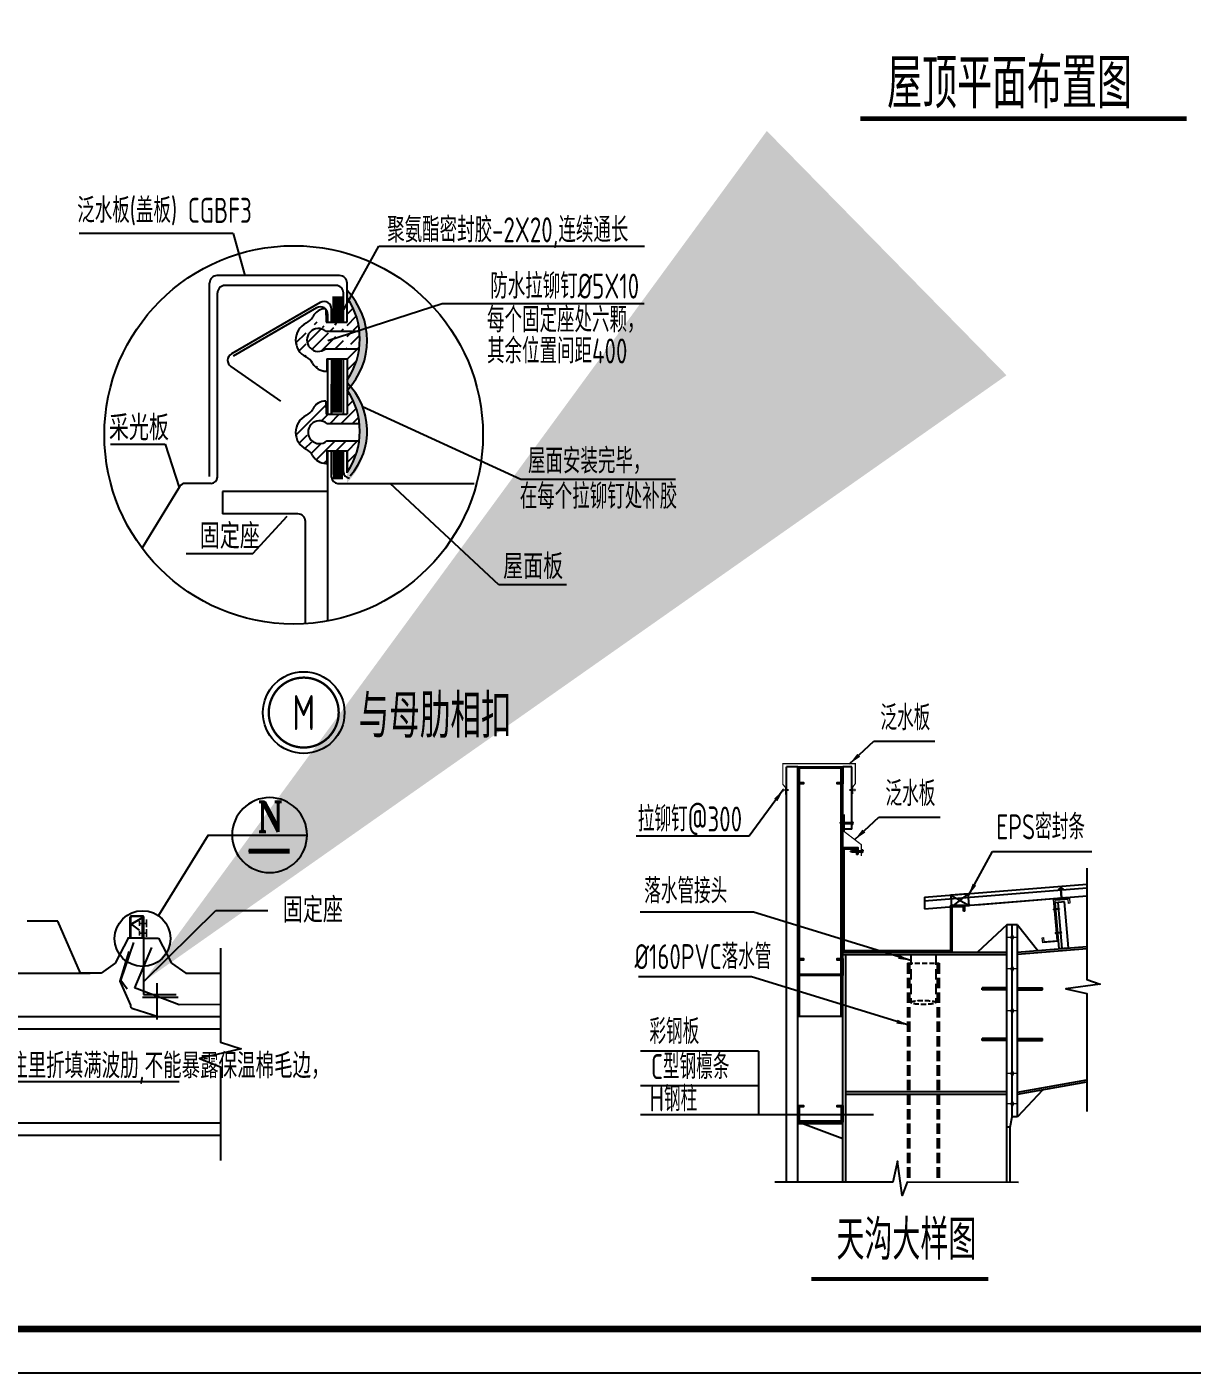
# Model space of a CAD drawing. Extents: x 177291 to 1288761, y 177638 to 322898.
# Drawn here: x 522605 to 550582, y 251928 to 284268 of the extents above; entities that cross this region are included whole.
import ezdxf
from ezdxf.enums import TextEntityAlignment as Align

# ---------------------------------------------------------------- set-up
doc = ezdxf.new("R2010")
doc.units = 0
doc.header["$LTSCALE"] = 1000
doc.linetypes.add('DASH', pattern=[0.35, 0.25, -0.1])
doc.linetypes.add('PHANTOM', pattern=[2.5, 1.25, -0.25, 0.25, -0.25, 0.25, -0.25])
for name, color, linetype in [('3', 3, 'PHANTOM'), ('7', 3, 'Continuous'), ('8', 3, 'Continuous'), ('AXIS', 3, 'Continuous'), ('B 板', 11, 'Continuous'), ('BOLT', 251, 'Continuous'), ('E_LINE', 7, 'Continuous'), ('GL', 150, 'Continuous'), ('GZ', 50, 'Continuous'), ('LT', 27, 'Continuous'), ('PUB_DIM', 3, 'Continuous'), ('PUB_TEXT', 7, 'Continuous'), ('PUB_TITLE', 4, 'Continuous'), ('TEXT', 7, 'Continuous'), ('THIN', 7, 'Continuous'), ('WINDOW_TEXT', 7, 'Continuous'), ('YCX', 90, 'Continuous'), ('保温棉', 6, 'BATTING'), ('文字', 7, 'Continuous'), ('黄色', 2, 'Continuous')]:
    doc.layers.add(name, color=color, linetype=linetype)
doc.layers.add('檩条', color=30, linetype='Continuous', lineweight=5)
doc.layers.add('螺栓', color=15, linetype='Continuous', lineweight=18)
doc.styles.add('_TCH_DIM_T3', font='SIMPLEX', dxfattribs={"width": 0.7058823529411765, "bigfont": 'GBCBIG'})
doc.styles.add('C', font='tssdeng.shx', dxfattribs={"height": 3, "bigfont": 'tssdchn.shx'})
doc.styles.add('ROMANC', font='romant.shx', dxfattribs={"width": 0.8, "bigfont": '@1hztxt.shx'})
doc.styles.get("Standard").update_dxf_attribs({"font": 'gbenor.shx', "bigfont": 'gbcbig.shx'})
doc.styles.add('TSSD_Norm', font='tssdeng.shx', dxfattribs={"bigfont": 'hztxt.shx'})
doc.styles.add('TSSD_Num', font='Tssdeng.shx', dxfattribs={"width": 0.7, "bigfont": 'hztxt.shx'})
doc.linetypes.add('BATTING', pattern='A,0.0001,-0.1,[134,ltypeshp.shx,S=0.1,R=0,X=-0.1,Y=0],-0.2,[134,ltypeshp.shx,S=0.1,R=180,X=0.1,Y=0],-0.1', length=0.4001)
doc.dimstyles.get("Standard").update_dxf_attribs({"dimscale": 100, "dimtxt": 3.5, "dimasz": 1, "dimexe": 2.5, "dimexo": 3, "dimgap": 1.5, "dimtad": 1, "dimdec": 0, "dimzin": 0, "dimdsep": 46, "dimtxsty": 'Standard', "dimblk": 'ARCHTICK', "dimcen": 0.09, "dimadec": 0, "dimazin": 0, "dimtfac": 1, "dimtdec": 0, "dimtix": 1, "dimtmove": 2, "dimatfit": 3, "dimfxl": 1, "dimtolj": 1, "dimtzin": 0, "dimarcsym": 0})
doc.dimstyles.new('TCH-200-1', dxfattribs={"dimtxt": 595, "dimasz": 200, "dimexe": 500, "dimexo": 600, "dimgap": 252.5, "dimtad": 1, "dimdec": 0, "dimzin": 0, "dimdsep": 46, "dimtxsty": '_TCH_DIM_T3', "dimblk": 'ARCHTICK', "dimcen": 0.09, "dimclrd": 3, "dimclre": 3, "dimclrt": 7, "dimazin": 2, "dimtfac": 1, "dimtdec": 0, "dimtix": 1, "dimtmove": 2, "dimatfit": 3, "dimfxl": 1, "dimtolj": 1, "dimtzin": 0, "dimarcsym": 0})

# ---------------------------------------------------------------- blocks, each defined once
blk = doc.blocks.new('高强螺栓')
at = {"layer": '螺栓'}
for p, q in [((16, 0), (-16, 0)), ((0, 24), (0, -24))]:
    blk.add_line(p, q, dxfattribs=at)
blk.add_solid([(-8, 0), (0, 16), (0, -16), (8, 0)], dxfattribs=at)
blk = doc.blocks.new('_ArchTick')
at = {"color": 0, "linetype": 'ByBlock', "const_width": 0.4}
blk.add_lwpolyline([(-0.5, -0.5), (0.5, 0.5)], dxfattribs=at)
blk = doc.blocks.new('*X333')
at = {"color": 0}
for p, q in [((903710.7277338257, -307545.5107692006), (903713.6566963881, -307542.5818066381)), ((903710.7277338257, -307554.3496039655), (903716.7277338251, -307548.3496039656)), ((903710.7277338257, -307563.1884387302), (903716.7277338251, -307557.1884387303)), ((903710.7277338257, -307572.027273495), (903716.7277338251, -307566.0272734951)), ((903710.7277338257, -307580.86610826), (903716.7277338251, -307574.8661082601)), ((903710.7277338257, -307589.7049430246), (903716.7277338251, -307583.7049430248)), ((903710.7277338257, -307598.5437777894), (903716.7277338251, -307592.5437777897)), ((903712.1576760613, -307605.9526703186), (903716.1480958904, -307601.9622504896))]:
    blk.add_line(p, q, dxfattribs=at)
blk = doc.blocks.new('AUDIT_I_040821143925-1')
at = {"linetype": 'Continuous', "ltscale": 20, "xscale": -0.899999999919668, "yscale": 0.8999999999068677, "zscale": 0.9, "rotation": 269.9996944201824}
blk.add_blockref('*X333', (276843.1891526007, -813343.8314879496), dxfattribs=at)
blk = doc.blocks.new('GD')
at = {"linetype": 'Continuous', "ltscale": 20}
for p, q in [((-9.2568807304e-06, -1.275844677351415), (9.2568807304e-06, 1.275844677351415)), ((9.2568807304e-06, 1.275844677351415), (14.98674970702268, 3.623233244754374)), ((14.98674970865249, 3.623233245452866), (137.5182145757135, 3.622752863680943)), ((108.0818638987839, -3.623715730383992), (108.0819164765999, 3.622868268750607)), ((137.5181181821972, -9.662651134189217), (137.5182583904825, 9.661572864977643)), ((137.5182583909482, 9.661572864511982), (140.8043426803779, 9.661559982690962)), ((140.8042024730239, -9.662664017640054), (140.8043426803779, 9.661559982690962)), ((148.5488689318299, 3.372543996432796), (140.8042970513925, 3.372574358945712)), ((148.5488990612793, 7.525293340208008), (140.8043271810747, 7.525323702255262)), ((149.9991382099688, -5.450089114718139), (149.9992172881029, 5.448912982130422)), ((-9.2568807304e-06, -1.275844677351415), (14.98669712943956, -3.623350754380226)), ((14.98669712943956, -3.623350754380226), (137.5181619976647, -3.623831135453656)), ((137.5181181821972, -9.662651134189217), (140.8042024730239, -9.662664017640054)), ((148.5487898527644, -7.526458099717273), (140.8042179720942, -7.526427737204357)), ((148.5488199840765, -3.373708755942061), (140.8042481029406, -3.373678393894806))]:
    blk.add_line(p, q, dxfattribs=at)
at = {"linetype": 'Continuous', "ltscale": 20, "extrusion": (0, 0, -1)}
blk.add_ellipse((148.5488444573711, -0.0005823806859553), major_axis=(3.00251122724e-05, 3.373126376679664), ratio=0.4299670776630283, start_param=-1.6739759348e-05, end_param=3.141601738841377, dxfattribs=at)
at = {"linetype": 'Continuous', "ltscale": 20}
blk.add_ellipse((148.548883996671, 5.44891866785474), major_axis=(2.16617863557e-05, 2.076374671591043), ratio=0.6984930564747971, start_param=3.141597201794795, end_param=6.283189855384588, dxfattribs=at)
at = {"linetype": 'Continuous', "ltscale": 20, "extrusion": (0, 0, -0.9999999999999998)}
blk.add_ellipse((148.5488049185369, -5.45008342876099), major_axis=(2.166293974520001e-05, 2.076374671591038), ratio=0.6984930564747931, start_param=-4.5487848268e-06, end_param=3.141588104804967, dxfattribs=at)
at = {"layer": 'PUB_TEXT', "xscale": 1.825602383585646, "yscale": 1.341960000107064, "zscale": 1.34196}
blk.add_blockref('AUDIT_I_040821143925-1', (0, 0), dxfattribs=at)
blk = doc.blocks.new('MD')
at = {"linetype": 'Continuous', "ltscale": 20}
blk.add_hatch(color=256, dxfattribs=at).paths.add_polyline_path([(8.57711518672295, -7.824568112147971), (8.596892024856059, -2.625056453980505), (-13.2641857098788, -4.170962693169713), (-13.23268804233521, 4.110062460880726), (8.615997325396165, 2.397901975316926), (8.635774163063616, 7.597413634182884, -0.6963050799404604)])
blk = doc.blocks.new('A$C19992F44')
at = {"linetype": 'ByBlock'}
for p, q in [((182.5759826431749, 548.3291222688276), (106.0494840942556, 488.2844177711522)), ((128.8734663348878, 455.4029257515213), (180.7261998867616, 478.1807172880508)), ((213.3280092676869, 548.3291222688276), (289.8545078166062, 488.2844177711522)), ((267.030525575974, 455.4029257515213), (215.1777920241002, 478.1807172880508))]:
    blk.add_line(p, q, dxfattribs=at)
for points in [[(-0.0003494091797620058, 40.36282500391826), (395.9043413200416, 40.36282500391826), (395.9043413200416, 0), (-0.0003494091797620058, 0)], [(180.7261998867616, 40.36282500391826), (215.1777920241002, 40.36282500391826), (215.1777920241002, 478.1807172880508), (180.7261998867616, 478.1807172880508)]]:
    blk.add_lwpolyline(points, close=True, dxfattribs=at)
for centre in [(118.4247151865857, 472.5122841224074), (197.9519959554309, 535.4650343088433), (277.4792767242761, 472.5122841224074)]:
    blk.add_circle(centre, 20.04760695000822, dxfattribs=at)
blk = doc.blocks.new('A$C3F5C0C89')
at = {"color": 3, "linetype": 'Continuous'}
blk.add_line((602.7813758149277, 2096.378641890013), (1036.78533320711, 2134.349068087409), dxfattribs=at)
at = {"layer": 'B 板'}
for p, q in [((713.4062493285164, -0.000552442274056375), (543.2479722527787, 1944.917454280192)), ((934.7861043649027, 1978.757411025348), (543.2840208463604, 1944.505416970467)), ((837.8598244851455, 10.8877245192416), (667.7015474089421, 1955.805731241591)), ((1104.908332847408, 34.25144161249045), (934.7861043660669, 1978.757411012542)), ((713.4062493285164, -0.000552442274056375), (1104.908332847641, 34.25144161249045))]:
    blk.add_line(p, q, dxfattribs=at)
at = {"layer": '檩条'}
blk.add_lwpolyline([(535.229231344536, 2034.16424879164), (691.2430432195542, 297.7653841028223), (19.51453688624315, 240.5433676292887), (-0.001089833094738424, 464.4910725326044), (55.58110471011605, 469.2000728291459), (71.02646034548525, 301.5082371697063), (631.1560625137063, 348.9657650131267), (474.1570333840791, 2085.12547007401), (1146.357548839296, 2145.791330142762), (1166.579502195586, 1921.724491657689), (1110.562792574288, 1916.669003318646), (1095.396327557159, 2084.719132182305)], close=True, dxfattribs=at)
at = {"linetype": 'ByBlock', "xscale": 0.855, "yscale": 0.855, "zscale": 0.855, "rotation": 4.571898548083435}
blk.add_blockref('A$C19992F44', (650.5114127522102, 2101.916685466073), dxfattribs=at)
at = {"xscale": -1.653584623954667, "yscale": 2.755974374997604, "zscale": 2.755974374999999, "rotation": 5.156578724890455}
for p in [(731.1236964423442, 1680.025318011176), (821.4232528817374, 681.4557590526529)]:
    blk.add_blockref('GD', p, dxfattribs=at)
at = {"layer": 'E_LINE', "xscale": 5.62443749999511, "yscale": 5.62443749999511, "zscale": 5.624437499999999, "rotation": 98.0183626343514}
for p in [(725.7872214633971, 2105.796408057329, 5.624437499999999e-08), (920.3776391257998, 2121.454162282869, 5.624437499999999e-08)]:
    blk.add_blockref('MD', p, dxfattribs=at)
blk = doc.blocks.new('ts_idx2')
at = {"color": 0, "linetype": 'ByBlock', "lineweight": -2, "const_width": 0.03333333333333333}
blk.add_lwpolyline([(-0.5, 0, 1), (0.5, 0, 1)], format="xyb", close=True, dxfattribs=at)
at = {"color": 0, "linetype": 'ByBlock', "lineweight": -2}
blk.add_circle((0, 0), 0.5833333333333334, dxfattribs=at)
at = {"color": 0, "linetype": 'ByBlock', "lineweight": -2, "style": 'TSSD_Num', "width": 0.7}
blk.add_attdef('A', text='', height=0.5, dxfattribs=at).set_placement((0, 0), align=Align.MIDDLE_CENTER)
blk = doc.blocks.new('索引号')
at = {"layer": 'PUB_DIM', "lineweight": -3, "ltscale": 10}
blk.add_line((1000, 0), (0, 0), dxfattribs=at)
at = {"layer": 'PUB_DIM', "lineweight": -3}
blk.add_circle((500, 0), 500, dxfattribs=at)
at = {"layer": 'PUB_TEXT', "lineweight": -3, "style": 'ROMANC'}
for tag, width, p, p2 in [('1', 1.266666666666671, (309.768531473208, 45.84488161455374), (671.6732933779713, 45.84488161455374)), ('-', 0.5135135135135155, (309.8169223703153, -425.6182460854761), (671.7216842750786, -425.6182460854761))]:
    blk.add_attdef(tag, text='', height=400, dxfattribs=dict(at, width=width)).set_placement(p, p2, align=Align.FIT)

msp = doc.modelspace()

# ---------------------------------------------------------------- hatches: boundary and pattern name
at = {"linetype": 'Continuous'}
h = msp.add_hatch(color=7, dxfattribs=at)
h.paths.add_polyline_path([(530293.430887283, 277934.5498307186), (530293.430887283, 277719.4182535639, -0.09279267283426133), (530552.7300670649, 277135.891631636), (530698.3596061106, 277244.3531742194, 0.1168679019235286)])
h.paths.add_polyline_path([(530293.430887283, 275750.725747904), (530293.430887283, 275535.5941707501, 0.2716897885228741), (530698.3596061106, 277244.3531742194), (530552.7300670649, 277135.891631636, -0.2121800642430732)])
h = msp.add_hatch(dxfattribs=at)
h.set_pattern_fill('ANSI31', color=1, scale=60.00000000000003, style=0)
h.set_pattern_definition([(45, (497406.5048056166, 315334.2859301324), (-134.7038418160373, 134.7038418160373), [])])
edge = h.paths.add_edge_path(flags=17)
edge.add_arc((529510.4423291933, 276744.5885471661), 453.4865157883771, 116.4288047147474, 243.5711952852527)
edge.add_arc((529148.3713324066, 276016.1210429808), 360.0000000000002, 28.355192150389087, 63.57119528525271, ccw=False)
edge.add_arc((529781.985922062, 276358.0750629545), 360.0000000000002, 208.3551921503891, 270)
edge.add_line((529781.985922062, 275998.0750629545), (529804.6573275264, 275998.0750629545))
edge.add_line((529804.6573275264, 275998.0750629545), (529804.6573275264, 276298.0750629545))
edge.add_line((529804.6573275264, 276298.0750629545), (530293.0558188673, 276298.0750629545))
edge.add_line((530293.0558188673, 276298.0750629545), (530293.4308872846, 275790.6816835116))
edge.add_arc((528864.4924985272, 276775.0279363416), 1735.166408252474, 325.4383870210355, 394.5616129789645)
edge.add_line((530293.4308872846, 277759.3741891714), (530293.0558188673, 277178.9528056653))
edge.add_line((530293.0558188673, 277178.9528056653), (529787.886450803, 277178.9528056653))
edge.add_line((529787.886450803, 277178.9528056653), (529785.6999269436, 277498.0750629545))
edge.add_arc((529785.6999269436, 277138.0750629545), 360.0000000000002, 90, 152.2735083116957)
edge.add_arc((529148.3713324066, 277473.0560513515), 360.0000000000002, 296.42880471474734, 332.27350831169565, ccw=False)
edge = h.paths.add_edge_path(flags=0)
edge.add_arc((529781.985922062, 276358.0750629545), 360.0000000000002, 208.3551921503891, 270)
edge = h.paths.add_edge_path(flags=0)
edge.add_arc((529148.3713324066, 276016.1210429808), 360.0000000000002, 28.35519215038914, 63.57119528525264)
edge = h.paths.add_edge_path(flags=0)
edge.add_arc((529510.4423291933, 276744.5885471661), 453.4865157883771, 116.4288047147474, 243.5711952852527)
edge = h.paths.add_edge_path(flags=0)
edge.add_line((529781.985922062, 275998.0750629545), (529804.6573275264, 275998.0750629545))
edge = h.paths.add_edge_path(flags=0)
edge.add_line((529804.6573275264, 276298.0750629545), (529804.6573275264, 275998.0750629545))
edge = h.paths.add_edge_path(flags=0)
edge.add_line((529804.6573275264, 276298.0750629545), (530293.0558188673, 276298.0750629545))
edge = h.paths.add_edge_path(flags=0)
edge.add_line((530293.0558188673, 276298.0750629545), (530293.4308872846, 275790.6816835116))
edge = h.paths.add_edge_path(flags=0)
edge.add_arc((528864.4924985272, 276775.0279363416), 1735.166408252474, 325.4383870210355, 394.5616129789645)
edge = h.paths.add_edge_path(flags=0)
edge.add_line((530293.0558188673, 277178.9528056653), (530293.4308872846, 277759.3741891714))
edge = h.paths.add_edge_path(flags=0)
edge.add_line((529787.886450803, 277178.9528056653), (530293.0558188673, 277178.9528056653))
edge = h.paths.add_edge_path(flags=0)
edge.add_line((529785.6999269436, 277498.0750629545), (529787.886450803, 277178.9528056653))
edge = h.paths.add_edge_path(flags=0)
edge.add_arc((529785.6999269436, 277138.0750629545), 360.0000000000002, 90, 152.2735083116957)
edge = h.paths.add_edge_path(flags=0)
edge.add_arc((529148.3713324066, 277473.0560513515), 360.0000000000002, 296.4288047147473, 332.2735083116957)
edge = h.paths.add_edge_path(flags=17)
edge.add_arc((529148.3713324066, 277473.0560513515), 360.0000000000002, 296.4288047147473, 332.2735083116957)
edge.add_arc((529785.6999269436, 277138.0750629545), 360.0000000000002, 90, 152.2735083116957, ccw=False)
edge.add_line((529785.6999269436, 277498.0750629545), (529787.886450803, 277178.9528056653))
edge.add_line((529787.886450803, 277178.9528056653), (530293.0558188673, 277178.9528056653))
edge.add_line((530293.0558188673, 277178.9528056653), (530293.4308872846, 277759.3741891714))
edge.add_arc((528864.4924985272, 276775.0279363416), 1735.166408252474, -34.56161297896449, 34.56161297896449, ccw=False)
edge.add_line((530293.4308872846, 275790.6816835116), (530293.0558188673, 276298.0750629545))
edge.add_line((530293.0558188673, 276298.0750629545), (529804.6573275264, 276298.0750629545))
edge.add_line((529804.6573275264, 276298.0750629545), (529804.6573275264, 275998.0750629545))
edge.add_line((529804.6573275264, 275998.0750629545), (529781.985922062, 275998.0750629545))
edge.add_arc((529781.985922062, 276358.0750629545), 360.0000000000002, 208.3551921503891, 270, ccw=False)
edge.add_arc((529148.3713324066, 276016.1210429808), 360.0000000000002, 28.35519215038914, 63.57119528525264)
edge.add_arc((529510.4423291933, 276744.5885471661), 453.4865157883771, 116.42880471474729, 243.5711952852526, ccw=False)
edge = h.paths.add_edge_path(flags=0)
edge.add_arc((529148.3713324066, 277473.0560513515), 360.0000000000002, 296.4288047147473, 332.2735083116957)
edge.add_arc((529148.3713324066, 277473.0560513515), 360.0000000000002, 296.42880471474734, 332.27350831169565, ccw=False)
edge = h.paths.add_edge_path(flags=0)
edge.add_arc((529148.3713324066, 277473.0560513515), 360.0000000000002, 296.4288047147473, 332.2735083116957)
edge.add_arc((529148.3713324066, 277473.0560513515), 360.0000000000002, 296.4288047147473, 332.2735083116957)
edge = h.paths.add_edge_path(flags=0)
edge.add_arc((529148.3713324066, 277473.0560513515), 360.0000000000002, 296.4288047147473, 332.2735083116957)
edge.add_arc((529148.3713324066, 277473.0560513515), 360.0000000000002, 296.4288047147473, 332.2735083116957)
edge.add_arc((529148.3713324066, 277473.0560513515), 360.0000000000002, 296.4288047147473, 332.2735083116957)
edge.add_arc((529603.0634226511, 276748.0750629545), 275.2930222868749, 49.71375192912875, 310.2862480708713)
edge.add_line((529781.0697374801, 276538.0750629545), (530588.4399080601, 276538.0750629545))
edge.add_line((529781.0697374801, 276958.0750629545), (530585.2690960463, 276958.0750629545))
h = msp.add_hatch(dxfattribs=at)
h.set_pattern_fill('ANSI31', color=1, scale=60.00000000000003, style=0)
h.set_pattern_definition([(45, (497406.4934473809, 313117.2958877272), (-134.7038418160373, 134.7038418160373), [])])
edge = h.paths.add_edge_path()
edge.add_arc((529510.430970962, 274527.5985047607), 453.4865157883771, 116.4288047686893, 243.5711952313106)
edge.add_arc((529148.3599741753, 273799.1310005756), 360.0000000000002, 28.355192117201625, 63.571195231309105, ccw=False)
edge.add_arc((529781.9745638293, 274141.085020549), 360.0000000000002, 208.355192117201, 269.9999999999968)
edge.add_line((529781.9745638293, 273781.085020549), (529804.6459692937, 273781.085020549))
edge.add_line((529804.6459692906, 273781.085020549), (529804.6459692906, 274081.085020549))
edge.add_line((529804.6459692906, 274081.0850205492), (530293.04446063, 274081.0850205492))
edge.add_line((530293.044460633, 274081.0850205492), (530293.4195290547, 273573.6916411063))
edge.add_arc((528864.4811402942, 274558.037893936), 1735.166408252474, 325.4383870093404, 394.5616129906601)
edge.add_line((530293.4195290533, 275542.3841467661), (530293.0444606317, 274961.9627632599))
edge.add_line((530293.044460633, 274961.96276326), (529787.8750925715, 274961.96276326))
edge.add_line((529787.8750925701, 274961.96276326), (529785.6885687079, 275281.0850205495))
edge.add_arc((529785.6885687093, 274921.0850205494), 360.0000000000002, 90, 152.2735083251234)
edge.add_arc((529148.3599741753, 275256.066008946), 360.0000000000002, 296.4288047686909, 332.27350832512155, ccw=False)
edge = h.paths.add_edge_path(flags=16)
edge.add_arc((529603.0520644154, 274531.0850205492), 275.2930222868749, 49.71375193712696, 310.2862480628657)
edge.add_line((529781.0583792458, 274321.085020549), (530588.4285498257, 274321.085020549))
edge.add_line((529781.0583792458, 274741.0850205494), (530585.2577378119, 274741.0850205494))
h = msp.add_hatch(color=7, dxfattribs=at)
h.paths.add_polyline_path([(530293.430887283, 275717.5501410978), (530293.430887283, 275502.4185639432, -0.09279267283426133), (530552.7300670649, 274918.8919420153), (530698.3596061106, 275027.3534845992, 0.1168679019235286)])
h.paths.add_polyline_path([(530293.430887283, 273533.7260582837), (530293.430887283, 273318.5944811289, 0.2716897885228741), (530698.3596061106, 275027.3534845992), (530552.7300670649, 274918.8919420153, -0.2121800642430732)])
h = msp.add_hatch(color=4, dxfattribs=at)
h.paths.add_polyline_path([(525391.2358241501, 262769.8797621704), (525381.2358241474, 262769.8797621704), (525381.2358241474, 262504.4345206264), (525391.2358241501, 262504.4345206264)])
h.paths.add_polyline_path([(525391.2358241501, 262504.4345206264), (525401.2358241488, 262504.4345206264), (525401.2358241488, 262769.8797621704), (525391.2358241501, 262769.8797621704)])
h.paths.add_polyline_path([(525391.2358241501, 262504.4345206264), (525381.2358241474, 262504.4345206264), (525381.2358241474, 262437.8369660715), (525391.2358241501, 262437.8369660715)])
h.paths.add_polyline_path([(525391.2358241501, 262437.8369660715), (525401.2358241488, 262437.8369660715), (525401.2358241488, 262504.4345206264), (525391.2358241501, 262504.4345206264)])

# ---------------------------------------------------------------- linework, layer by layer
at = {"color": 7, "linetype": 'Continuous'}
for p, q in [((530113.0558188673, 278293.0473058723), (527161.718934497, 278293.0473058723)), ((526989.4607984837, 273464.2994610663), (526989.4607984837, 278113.2138731022)), ((527180.3412999463, 273464.2994610663), (527180.3412999463, 277876.908513761)), ((530023.0558188673, 278056.908513761), (527360.3412999463, 278056.908513761)), ((530203.0558188673, 277178.9528056653), (530203.0558188673, 277876.908513761)), ((530293.0558188673, 277178.9528056653), (530293.0558188673, 278113.0473058723)), ((530203.0558188673, 274970.9254327456), (530203.0558188673, 276298.0750629545)), ((530293.0558188673, 276298.0750629545), (530293.4308872846, 275790.6816835116)), ((530293.4308872846, 275790.6816835116), (530293.0558188673, 274961.9531160443)), ((527180.3412999463, 273452.2287776063), (527180.3412999463, 274253.2777509129)), ((529920.3790355247, 273452.2287776063), (529920.3790355247, 274081.0753733341)), ((530203.0558188673, 274073.6782530777), (530203.0558188673, 274081.0753733341)), ((530203.0558188673, 273578.8700379879), (530203.0558188673, 274081.0753733341)), ((530293.0558188673, 274081.0753733341), (530293.4308872846, 273573.6819938913)), ((527030.3412999463, 273302.2287776063), (526404.7898143198, 273302.2287776063)), ((530070.3790355247, 273302.2287776063), (533340.3790355247, 273302.2287776063)), ((525373.1886077713, 271742.150426009), (526276.571687041, 273230.0754977424)), ((528912.3225463975, 264462.5704986478), (527927.2813686478, 264462.5704986478))]:
    msp.add_line(p, q, dxfattribs=at)
at = {"color": 1, "linetype": 'Continuous'}
for p, q in [((529650.3790355247, 277646.3442049251), (527515.0310653803, 276413.5004795466)), ((529920.3790355247, 277178.9528056653), (529920.3790355247, 277490.4596322438)), ((529920.8652095165, 277178.9528056653), (529920.8652095165, 277489.0624168527)), ((529920.8652095165, 276298.0750629545), (529920.8652095165, 274961.9531160443)), ((527501.7873068388, 276110.1685388936), (528695.8494804454, 275274.0772038425)), ((529920.3790355247, 274961.9531160443), (529920.3790355247, 275682.873083177)), ((529920.3790355247, 273518.8700380019), (529920.3790355247, 274081.0753733341)), ((530023.0558188673, 274073.6782530777), (530023.0558188673, 274081.0753733341)), ((525351.2358241488, 262842.1316732066), (525138.7487110874, 262719.452181282)), ((525381.2358241488, 262379.4521812821), (525381.2358241488, 262824.8111651306))]:
    msp.add_line(p, q, dxfattribs=at)
at = {"color": 3, "linetype": 'Continuous'}
for p, q in [((529560.3790355247, 277518.305729152), (527557.9950179931, 276362.2287776062)), ((529830.3790355247, 277178.9528056653), (529830.3790355247, 277362.4211564708)), ((529830.3790355247, 274961.9531160443), (529830.3790355247, 276298.0750629545)), ((529830.3790355247, 269997.1515312151), (529830.3790355247, 274081.0753733341)), ((529830.3790355247, 273513.5485883751), (529830.3790355247, 274081.0753733341)), ((530113.0558188673, 274073.6782530777), (530113.0558188673, 274081.0753733341)), ((530113.0558188673, 274073.6782530777), (530113.0558188673, 274081.0753733341)), ((529830.3790355247, 273108.6123580692), (527298.9055910568, 273108.6123580692)), ((527298.9055910568, 273108.6123580692), (527298.9055910568, 272568.6123580692)), ((529110.3790355247, 272568.6123580692), (527298.9055910568, 272568.6123580692)), ((529290.3790355247, 269931.1945435664), (529290.3790355247, 272388.6123580692)), ((525391.2358241488, 262873.6786785902), (525106.7871868616, 262709.4521812821)), ((525106.7871868616, 262709.4521812821), (525303.3836774906, 262571.7938365578))]:
    msp.add_line(p, q, dxfattribs=at)
at = {"color": 2, "linetype": 'Continuous'}
for p, q in [((529785.6999269436, 277498.0750629545), (529787.886450803, 277178.9528056653)), ((530293.0558188673, 277178.9528056653), (530293.4308872846, 277759.3741891714)), ((529787.886450803, 277178.9528056653), (530293.0558188673, 277178.9528056653)), ((529781.0697374801, 276958.0750629545), (530585.2690960463, 276958.0750629545)), ((529781.0697374801, 276538.0750629545), (530588.4399080601, 276538.0750629545)), ((529804.6573275264, 276298.0750629545), (530293.0558188673, 276298.0750629545)), ((529804.6573275264, 276298.0750629545), (529804.6573275264, 275998.0750629545)), ((530293.0558188673, 276298.0750629545), (530293.4308872846, 275790.6816835116)), ((529781.985922062, 275998.0750629545), (529804.6573275264, 275998.0750629545)), ((529785.6999269436, 275281.0753733339), (529789.3998346088, 274961.9531160443)), ((529789.3998346088, 274961.9531160443), (530293.0558188673, 274961.9531160443)), ((529808.3713324066, 274741.075373334), (530585.2690960463, 274741.075373334)), ((529808.3713324066, 274321.0753733341), (530588.4399080601, 274321.0753733341)), ((529804.6573275264, 274081.0753733341), (529804.6573275264, 273781.0753733341)), ((529804.6573275264, 274081.0753733341), (530293.0558188673, 274081.0753733341)), ((529781.985922062, 273781.0753733341), (529804.6573275264, 273781.0753733341))]:
    msp.add_line(p, q, dxfattribs=at)
at = {"color": 6, "linetype": 'Continuous'}
for p, q in [((530293.0558188673, 274073.6782530777), (530293.0558188673, 274081.0753733563)), ((530293.0558188673, 273556.6730917648), (530293.0558188673, 274081.0753733419)), ((525086.7871868616, 262379.4521812821), (525086.7871868616, 262883.6786785902)), ((525391.2358241488, 262903.6786785902), (525106.7871868616, 262903.6786785902)), ((525411.2358241488, 262379.4521812821), (525411.2358241488, 262883.6786785902))]:
    msp.add_line(p, q, dxfattribs=at)
at = {"color": 0, "ltscale": 30}
for p, q in [((541113.1938730758, 266490.5346587062), (540847.7087309564, 266490.5346587063)), ((540847.7087309564, 256510.9323900559), (540847.7087309564, 266490.5346587063)), ((541113.1938730812, 256510.9323900559), (541113.1938730812, 266490.5346587063)), ((542409.1862978301, 266490.5346587063), (542199.1580380759, 266490.5346587063)), ((542409.1862978347, 264992.7911913062), (542409.1862978301, 266490.5346587063)), ((542409.1862978347, 264992.7911913062), (542199.1580380815, 264992.7911913064)), ((541233.8565580806, 257923.8172996596), (542199.1580380815, 257561.8292446595))]:
    msp.add_line(p, q, dxfattribs=at)
at = {"ltscale": 30}
for p, q in [((541113.1938730812, 260462.7657891023), (541113.1938730757, 266490.5346587063)), ((541113.1938730812, 257923.8172996596), (542199.1580380815, 257923.8172996596))]:
    msp.add_line(p, q, dxfattribs=at)
at = {"color": 3, "ltscale": 30}
msp.add_line((542199.1580380815, 264992.7911913064), (542199.1580380815, 266490.5346587063), dxfattribs=at)
at = {"color": 9}
for p, q in [((545208.314722523, 263445.2599849231), (544787.3403409551, 263411.5814521613)), ((544809.9241047594, 263129.2892849683), (545230.8984863291, 263162.9678177307))]:
    msp.add_line(p, q, dxfattribs=at)
at = {"color": 6, "linetype": 'Continuous', "ltscale": 0.25}
for p, q in [((544787.3403409551, 263411.5814521613), (545230.8984863291, 263162.9678177307)), ((544787.3403409551, 263411.5814521613), (544809.9241047594, 263129.2892849683)), ((545208.314722523, 263445.2599849231), (544809.9241047594, 263129.2892849683)), ((545230.8984863291, 263162.9678177307), (545208.314722523, 263445.2599849231))]:
    msp.add_line(p, q, dxfattribs=at)
at = {"color": 3}
for p, q in [((525096.7871868616, 262379.4521812821), (525096.7871868616, 262873.6786785902)), ((525381.2358241488, 262893.6786785902), (525116.7871868616, 262893.6786785902)), ((525401.2358241488, 262379.4521812821), (525401.2358241488, 262873.6786785902)), ((525401.2358241488, 262379.4521812822), (525401.2358241488, 262238.4652039831)), ((525401.2358241488, 262379.4521812822), (525767.4283715371, 262379.4521812821)), ((525433.0464203838, 262379.4521812821), (525767.4283715371, 262379.4521812821)), ((525767.4283715371, 262379.4521812821), (526076.3405058075, 261773.1779812821)), ((526076.3405058075, 261773.1779812821), (526417.5883715366, 261534.244181282)), ((526417.5883715366, 261534.244181282), (527251.108622979, 261534.244181282))]:
    msp.add_line(p, q, dxfattribs=at)
at = {"color": 4, "linetype": 'Continuous'}
for p, q in [((525381.2358241488, 262769.8797621706), (525401.2358241488, 262769.8797621706)), ((525381.2358241488, 262664.1884269579), (525401.2358241488, 262664.1884269579)), ((525381.2358241488, 262537.716676853), (525401.2358241488, 262537.716676853)), ((525381.2358241488, 262432.0253416407), (525401.2358241488, 262432.0253416407))]:
    msp.add_line(p, q, dxfattribs=at)
at = {"linetype": 'DASH'}
for p, q in [((543826.7540461513, 261981.8407624739), (543826.7540461513, 260831.8638539838)), ((544433.2563414153, 261981.8407624739), (544433.2563414153, 260831.8638539838)), ((543749.6316800219, 261772.178586002), (543749.6316800219, 256510.9323900561)), ((543798.7697662673, 261772.178586002), (543798.7697662673, 256510.9323900561)), ((544461.2406212994, 261772.178586002), (544461.2406212994, 256510.9323900561)), ((544510.3787075429, 261772.178586002), (544510.3787075429, 256510.9323900561))]:
    msp.add_line(p, q, dxfattribs=at)
at = {"linetype": 'DASH', "ltscale": 0.5}
msp.add_line((543749.6316800219, 261772.178586002), (544510.3787075429, 261772.178586002), dxfattribs=at)
at = {"color": 2}
msp.add_line((541113.1938730812, 257923.8172996596), (542199.1580380815, 257923.8172996596), dxfattribs=at)
at = {"color": 3}
for points, const_width in [([(542613.9386275858, 282062.8480385345), (550455.0190514121, 282062.8480385345)], 117.6), ([(541439.0234262613, 254188.9918210869), (545694.4586901756, 254188.9918210869)], 94.08000000000001)]:
    msp.add_lwpolyline(points, dxfattribs=dict(at, const_width=const_width))
at = {"color": 1, "linetype": 'Continuous', "const_width": 240.0000000000001}
for points in [[(530057.2871971737, 277798.6242980222), (530057.2871971737, 277178.9528056653)], [(530053.9455852177, 276298.0750629545), (530053.9455852177, 275002.0757463776)], [(530075.1327538023, 274064.0818627711), (530075.1327538023, 273397.109662198)]]:
    msp.add_lwpolyline(points, dxfattribs=at)
at = {"color": 1, "const_width": 30}
for points in [[(542429.9200829578, 265839.5787952156), (542429.9200829578, 266004.1188202156), (542495.736092958, 266086.3888327153), (542495.736092958, 266566.2162458515), (540755.7116727069, 266566.2162458515), (540755.7116727069, 266073.0642462792), (540821.5276827061, 265990.794233779), (540821.5276827061, 265826.2542087794)], [(542235.3406489006, 265348.0281863199), (542235.3406489006, 264933.2244236185), (542638.4554341639, 264624.1575991579), (542638.4554341639, 264353.4573123106)]]:
    msp.add_lwpolyline(points, dxfattribs=at)
at = {"color": 7, "linetype": 'Continuous', "const_width": 120.0000000000001}
msp.add_lwpolyline([(528912.3225463975, 264462.5704986478), (527927.2813686478, 264462.5704986478)], dxfattribs=at)
at = {"color": 2, "linetype": 'Continuous', "const_width": 40.00000000000001}
for points in [[(525310.774625725, 262791.656731293), (525310.774625725, 262671.1011475613)], [(525310.774625725, 262730.7859815129), (525494.1498720144, 262730.7859815129)], [(525479.7359749888, 262830.3361965058), (525479.7359749888, 262635.146340093)], [(525479.7359749888, 262598.1731111886), (525479.7359749888, 262402.9832547758)], [(525310.774625725, 262559.4936459757), (525310.774625725, 262438.9380622439)], [(525310.774625725, 262498.6228961954), (525494.1498720144, 262498.6228961954)]]:
    msp.add_lwpolyline(points, dxfattribs=at)
at = {"color": 7, "linetype": 'Continuous'}
for centre, radius, start, end in [((527169.4607984837, 278113.2138731022), 180.0000000000001, 90, 180), ((530113.0558188673, 278113.0473058723), 180.0000000000001, 0, 90), ((527360.3412999463, 277876.908513761), 180.0000000000001, 90, 180), ((530023.0558188673, 277876.908513761), 180.0000000000001, 0, 90), ((526404.7898143198, 273152.2287776064), 150.0000000000001, 90, 148.7362683159311), ((527030.3412999463, 273452.2287776063), 150.0000000000001, 270, 0), ((530070.3790355247, 273452.2287776063), 150.0000000000001, 180, 270), ((530353.0558188673, 273578.8700379879), 150.0000000000001, 180, 270), ((525116.7871868616, 262873.6786785902), 20.00000000000001, 90, 180)]:
    msp.add_arc(centre, radius, start, end, dxfattribs=at)
at = {"color": 2, "linetype": 'Continuous'}
for centre, radius, start, end in [((529039.614553165, 276735.072000734), 1735.166408252474, 316.2688482371243, 43.73115176287572), ((529785.6999269436, 277138.0750629545), 360.0000000000002, 90, 152.2735083116957), ((528864.4924985272, 276775.0279363416), 1735.166408252474, 325.4383870210355, 34.56161297896449), ((529148.3713324066, 277473.0560513515), 360.0000000000002, 296.4288047147473, 332.2735083116957), ((529510.4423291933, 276744.5885471661), 453.4865157883771, 116.4288047147474, 243.5711952852527), ((529603.0634226511, 276748.0750629545), 275.2930222868749, 49.71375192912875, 310.2862480708713), ((529148.3713324066, 276016.1210429808), 360.0000000000002, 28.35519215038914, 63.57119528525264), ((529781.985922062, 276358.0750629545), 360.0000000000002, 208.3551921503891, 270), ((529148.7385737385, 274561.8637460852), 1626.631960928604, 318.5583186975884, 45.27382870464785), ((528864.4924985272, 274558.0282467211), 1735.166408252474, 325.4383870210355, 34.56161297896449), ((529785.6999269436, 274921.075373334), 360.0000000000002, 90, 152.2735083116957), ((529510.4423291933, 274527.5888575456), 453.4865157883771, 116.4288047147474, 243.5711952852527), ((529148.3713324066, 275256.056361731), 360.0000000000002, 296.4288047147473, 332.2735083116957), ((529630.3650175716, 274531.0753733341), 275.2930222868749, 49.71375192912875, 310.2862480708713), ((529148.3713324066, 273799.1213533602), 360.0000000000002, 28.35519215038914, 63.57119528525264), ((529781.985922062, 274141.0753733341), 360.0000000000002, 208.3551921503891, 270)]:
    msp.add_arc(centre, radius, start, end, dxfattribs=at)
at = {"color": 3, "linetype": 'Continuous'}
for centre, radius, start, end in [((529650.3790355247, 277362.4211564708), 180.0000000000001, 0, 120.0000000000624), ((529110.3790355247, 272388.6123580692), 180.0000000000001, 0, 90), ((525143.9749385748, 262707.8285289773), 20.00000000000001, 120.0000000002429, 235.0000000471018), ((525371.2358241488, 262839.0376624386), 20.00000000000001, 0, 120.0000000002429)]:
    msp.add_arc(centre, radius, start, end, dxfattribs=at)
at = {"color": 1, "linetype": 'Continuous'}
for centre, radius, start, end in [((529740.3790355247, 277490.4596322438), 180.0000000000001, 0, 120.0000000000624), ((527605.0310653803, 276257.6159068654), 180.0000000000001, 120.0000000000624, 235.0000000471018), ((525361.2358241488, 262824.8111651306), 20.00000000000001, 0, 120.0000000002429)]:
    msp.add_arc(centre, radius, start, end, dxfattribs=at)
at = {"color": 6, "linetype": 'Continuous'}
for centre, start, end in [((525106.7871868616, 262883.6786785902), 90, 180), ((525361.2358241488, 262824.8111651306), 0, 120.0000000002429), ((525391.2358241488, 262883.6786785902), 0, 90)]:
    msp.add_arc(centre, 20.00000000000001, start, end, dxfattribs=at)
at = {"color": 3}
msp.add_arc((525381.2358241488, 262873.6786785902), 20.00000000000001, 0, 90, dxfattribs=at)
at = {"linetype": 'DASH', "ltscale": 0.5}
msp.add_ellipse((544130.0051937843, 260831.8638539836), major_axis=(-303.2511476317878, 0), ratio=0.1588723654460274, dxfattribs=at)
at = {"layer": '7'}
for p, q in [((526956.3985695649, 264852.3420870202), (525761.0883891542, 262918.0026998577)), ((526956.3985695649, 264852.3420870202), (527532.5202169839, 264852.3420870202)), ((523343.7621949973, 262787.4557185891), (522610.2429555241, 262787.4557185891)), ((523893.6014539112, 261533.5945637884), (523343.7621949973, 262787.4557185891)), ((518501.1036874956, 258932.8065724014), (526262.1297682886, 258932.8065724014))]:
    msp.add_line(p, q, dxfattribs=at)
at = {"layer": '7', "color": 3}
for p, q in [((525401.2358241488, 262379.4521812821), (525401.2358241488, 261024.3802841722)), ((525401.2358241488, 261024.3802841722), (526192.4794030924, 261024.3802841722))]:
    msp.add_line(p, q, dxfattribs=at)
at = {"layer": '7'}
msp.add_circle((525381.2358241488, 262365.7316732063), 670.291920002201, dxfattribs=at)
at = {"layer": '8', "color": 7, "linetype": 'Continuous'}
for p, q in [((525035.0432767604, 262379.4521812821), (524726.1311424886, 261773.1779812821)), ((525381.2358241488, 262379.4521812821), (525035.0432767604, 262379.452181282)), ((525401.2358241488, 262379.4521812821), (525035.0432767604, 262379.4521812821)), ((524726.1311424886, 261773.1779812821), (524383.9554859522, 261533.5945637883)), ((518686.9876245341, 261533.5945637883), (524121.2702427168, 261533.5945637883)), ((524383.9554859522, 261533.5945637883), (523880.1406245326, 261533.5945637883)), ((525721.344453669, 261291.3625410448), (525721.344453669, 260418.6421991815))]:
    msp.add_line(p, q, dxfattribs=at)
at = {"layer": '8', "color": 7, "linetype": 'Continuous', "ltscale": 0.4}
msp.add_line((525380.1297682886, 260957.5617255801), (526238.1297682886, 260957.5617255801), dxfattribs=at)
at = {"layer": '8', "color": 7, "linetype": 'Continuous'}
msp.add_point((525035.1392636363, 262378.8025637884), dxfattribs=at)
msp.add_point((525035.1392636363, 262378.8025637884), dxfattribs=at)
msp.add_point((525035.1392636363, 262378.8025637884), dxfattribs=at)
at = {"layer": 'AXIS', "linetype": 'ByBlock'}
for p, q in [((544156.0892608407, 263361.0819479891), (548058.2142004017, 263673.2519431537)), ((544156.0892608407, 263273.1442958286), (548058.2122198463, 263585.3141325494)), ((544156.0892608407, 263077.502336927), (548058.207813546, 263389.671821143)), ((544156.0892608407, 263361.0819479891), (544156.0892608407, 263077.502336927)), ((545403.8912385571, 263177.3264951441), (548058.207813546, 263389.6718211432))]:
    msp.add_line(p, q, dxfattribs=at)
at = {"layer": 'AXIS'}
for p, q in [((540175.6196683183, 259662.472714823), (537338.7696958781, 259662.4727148228)), ((540175.6196683183, 259662.472714823), (537338.7696958781, 259662.4727148228)), ((540175.6196683183, 259662.472714823), (540175.6196683183, 258130.9696230501)), ((540175.6196683183, 258828.2441866838), (537338.7696958781, 258828.2441866836)), ((540175.6196683183, 258828.2441866838), (537338.7696958781, 258828.2441866836)), ((540175.6196683183, 258130.9696230501), (537338.7696958781, 258130.9696230499)), ((542933.3695108675, 258130.96962305), (537338.7696958781, 258130.9696230499))]:
    msp.add_line(p, q, dxfattribs=at)
at = {"layer": 'GL', "linetype": 'ByBlock'}
for p, q in [((546384.8123443014, 262043.7580039375), (548058.1805156083, 262177.6274576422)), ((546388.6612533553, 261995.6466407538), (548058.1794250965, 262129.2080944938)), ((546394.1565926409, 258674.1957830957), (548058.1016795107, 258969.9189987588)), ((546394.1565926409, 258625.3864028496), (548058.1004254034, 258921.1078903615))]:
    msp.add_line(p, q, dxfattribs=at)
msp.add_lwpolyline([(548058.2229163415, 264060.2447610732), (548058.162689974, 261386.1588853907), (548373.1601077066, 261271.5011671248), (547550.0089498236, 261160.4338318954), (548058.1550887224, 261048.6588854764), (548058.0821611466, 258210.2447626374)], dxfattribs=at)
at = {"layer": 'GZ'}
for p, q in [((542557.7374679724, 264386.8920113998), (542524.8294629724, 264386.8920113998)), ((545127.9491369369, 263022.0000989039), (545095.0411319359, 263022.0000989039)), ((546134.142725963, 262699.8146106559), (545431.4033532672, 262042.1721049736)), ((546394.1565926409, 262699.8146106559), (546134.1427259742, 262699.8146106559)), ((546134.1427259742, 257839.6674421015), (546134.1427259742, 262699.8146106559)), ((546264.149659302, 258080.9928121022), (546264.149659302, 262699.8146106559)), ((546394.1565926409, 262699.8146106559), (546881.5937478625, 262083.5005162226)), ((546394.1565926409, 258080.9928121022), (546394.1565926409, 262699.8146106559)), ((542199.1580380815, 256510.9323900561), (542199.1580380815, 262042.1721049736)), ((542199.1580380815, 262042.1721049736), (546143.4869743007, 262042.1721049736)), ((542199.1580380815, 261981.8407624739), (546143.4869743007, 261981.8407624739)), ((542271.5556490811, 256510.9323900561), (542271.5556490811, 261981.8407624739)), ((546143.4869743007, 261184.2042897553), (545540.1735493018, 261184.2042897544)), ((545540.1735493018, 261135.9392157546), (545540.1735493018, 261184.2042897544)), ((546143.4869743007, 261135.9392157556), (545540.1735493018, 261135.9392157546)), ((546384.8123443014, 261184.2042897553), (546988.1257693021, 261184.2042897544)), ((546384.8123443014, 261135.9392157556), (546988.1257693021, 261135.9392157546)), ((546988.1257693021, 261135.9392157546), (546988.1257693021, 261184.2042897544)), ((545540.1735493018, 259918.8887453522), (545540.1735493018, 259967.1538193519)), ((546143.4869743007, 259967.1538193529), (545540.1735493018, 259967.1538193519)), ((546143.4869743007, 259918.8887453531), (545540.1735493018, 259918.8887453522)), ((546384.8123443014, 259967.1538193529), (546988.1257693021, 259967.1538193519)), ((546384.8123443014, 259918.8887453531), (546988.1257693021, 259918.8887453522)), ((546988.1257693021, 259918.8887453522), (546988.1257693021, 259967.1538193519)), ((546988.1257693021, 258722.2541085235), (546394.1565926409, 258080.9928121022)), ((546134.1427259742, 258684.306237102), (542271.5556490811, 258684.306237102)), ((546134.1427259742, 258623.9748946023), (542271.5556490811, 258623.9748946023)), ((546215.8845853013, 257839.6674421022), (546264.149659302, 258080.9928121022)), ((546394.1565926409, 258080.9928121022), (546264.149659302, 258080.9928121022)), ((546132.7990055202, 256510.9323900561), (546134.1427259742, 257839.6674421015)), ((546215.8845853013, 257839.6674421022), (546134.1427259742, 257839.6674421022)), ((546215.1252697082, 256510.9323900561), (546215.8845853013, 257839.6674421022))]:
    msp.add_line(p, q, dxfattribs=at)
for points in [[(545095.0411319373, 263022.0000989037), (545095.0411319373, 263131.4108934645), (544817.1589606678, 263131.410893464), (544817.1589606678, 262042.1721049738), (542199.1580380801, 262042.1721049733), (542199.1580380801, 264556.0076022395), (542557.7374679738, 264556.0076022381), (542557.7374679738, 264386.8920114003)], [(545127.9491369365, 263022.0000989037), (545127.9491369365, 263164.3188984646), (544784.2509556668, 263164.3188984641), (544784.2509556668, 262075.0801099739), (542232.0660430802, 262075.080109973), (542232.0660430802, 264523.0995972394), (542524.8294629747, 264523.099597238), (542524.8294629747, 264386.8920114003)], [(546412.4538420859, 256510.4395017269), (543738.3679664034, 256510.4997280944), (543623.7102481375, 256195.5023103618), (543512.6429129081, 257018.6534682448), (543400.867966489, 256510.507329346), (540562.4538436501, 256510.5802569218)]]:
    msp.add_lwpolyline(points, dxfattribs=at)
at = {"layer": 'LT'}
for p, q in [((541113.1938730812, 260462.7657891023), (541113.1938730757, 266490.5346587063)), ((541113.1938730812, 260498.9645946028, 19748623132.30118), (541113.1938730757, 266490.5346587063, -592846607133.9912)), ((541113.1938730812, 266490.5346587062), (542199.1580380815, 266490.5346587062)), ((541155.3161749373, 260498.9645946028, 19748623132.32193), (541155.3161749308, 266490.5346587063, -592846607133.9705)), ((542157.0357362245, 260498.9645946021, 19748623132.30117), (542157.0357362198, 266490.5346587063, -592846607134.012)), ((542199.1580380815, 260498.9645946021, 19748623132.32192), (542199.1580380759, 266490.5346587063, -592846607133.9912)), ((541113.1938730812, 260498.9645946028, 19748623132.30118), (542199.1580380813, 260498.964594602))]:
    msp.add_line(p, q, dxfattribs=at)
for points in [[(542162.3753305828, 266456.7880337061), (541149.9765805796, 266456.7880337061), (541149.9765805829, 266119.3217837062), (541251.2164555794, 266119.3217837062), (541251.2164555794, 266085.5751587063), (541116.2299555797, 266085.5751587063), (541116.2299555797, 266490.5346587062), (542196.121955583, 266490.5346587062), (542196.121955583, 266085.5751587063), (542061.1354555829, 266085.5751587063), (542061.1354555829, 266119.3217837062), (542162.3753305828, 266119.3217837062)], [(541149.9765805752, 261513.2547687924), (542162.3753305784, 261513.2547687924), (542162.3753305752, 261850.7210187924), (542061.1354555787, 261850.7210187924), (542061.1354555787, 261884.4676437923), (542196.1219555783, 261884.4676437923), (542196.1219555783, 261479.5081437924), (541116.2299555751, 261479.5081437924), (541116.2299555751, 261884.4676437923), (541251.2164555752, 261884.4676437923), (541251.2164555752, 261850.7210187924), (541149.9765805752, 261850.7210187924)], [(541149.9765805752, 257987.5407671331), (542162.3753305784, 257987.5407671331), (542162.3753305752, 258325.0070171331), (542061.1354555787, 258325.0070171331), (542061.1354555787, 258358.753642133), (542196.1219555783, 258358.753642133), (542196.1219555783, 257953.7941421331), (541116.2299555751, 257953.7941421331), (541116.2299555751, 258358.753642133), (541251.2164555752, 258358.753642133), (541251.2164555752, 258325.0070171331), (541149.9765805752, 258325.0070171331)]]:
    msp.add_lwpolyline(points, close=True, dxfattribs=at)
at = {"layer": 'PUB_DIM'}
msp.add_lwpolyline([(527251.108622979, 262134.244181282), (527251.108622979, 261534.244181282), (527251.108622979, 259879.0716405584), (527751.108622979, 259719.0716405584), (526752.361129677, 259482.4402413922), (527251.108622979, 259287.0716405584), (527251.108622979, 257629.946740006), (527251.108622979, 257031.8990998347)], dxfattribs=at)
at = {"layer": 'PUB_TITLE'}
msp.add_lwpolyline([(502059.2326703449, 314928.3444236923), (591256.6076783449, 314928.3444236923), (591256.6076783449, 251928.0581516923), (502059.2326703449, 251928.0581516923)], close=True, dxfattribs=at)
at = {"layer": 'PUB_TITLE', "const_width": 159.091632}
msp.add_lwpolyline([(504710.7598703449, 252988.6690316923), (504710.7598703449, 313867.7335436923), (590195.996798345, 313867.7335436923), (590195.996798345, 252988.6690316923)], close=True, dxfattribs=at)
at = {"layer": 'YCX', "linetype": 'Continuous'}
for p, q in [((527557.6536985362, 279307.114221152), (523861.1270997851, 279307.114221152)), ((527557.6536985362, 279307.114221152), (527841.0721292329, 278293.0473058723)), ((530010.3790355247, 277106.5011557777), (531058.7601223422, 279001.0945994584)), ((531058.7601223422, 279001.0945994584), (537431.1614762201, 279001.0945994584)), ((529832.4451436932, 276735.0720007328), (532572.5720856023, 277623.7445522479)), ((532572.5720856023, 277623.7445522479), (537429.0806577745, 277623.7445522479)), ((530666.1384681921, 275147.8919848416), (534460.9326161664, 273404.2493196758)), ((524608.422328297, 274246.5182554629), (525922.9660674185, 274246.5182554629)), ((525922.9660674185, 274246.5182554629), (526261.7332823509, 273205.6357723706)), ((529920.4537140619, 274081.0753733341), (529920.3790355247, 273518.8700379881)), ((533937.1962752474, 270861.4626611824), (531330.7855770226, 273302.2287776063)), ((534460.9326161664, 273404.2493196758), (538182.4630195718, 273404.2493196758)), ((528031.5927504416, 271618.2365703618), (528854.1895208504, 272518.2364525511)), ((526429.515202124, 271618.2365703618), (528031.5927504416, 271618.2365703618)), ((535559.7747682194, 270861.4626611824), (533937.1962752474, 270861.4626611824))]:
    msp.add_line(p, q, dxfattribs=at)
msp.add_circle((529010.335327248, 274467.4654565889), 4544.90684996781, dxfattribs=at)
at = {"layer": '保温棉', "color": 6, "linetype": 'BATTING', "ltscale": 0.5}
for p, q in [((524862.6877827427, 261356.4241889445), (525174.3805110162, 262270.418642031)), ((525599.8231537837, 262152.5292414898), (525187.1702812245, 261186.0917130867)), ((526262.5719421644, 260777.5953751102), (525187.1702812245, 261186.0917130867)), ((527251.108622979, 260779.663034603), (526262.5719421644, 260777.5953751102))]:
    msp.add_line(p, q, dxfattribs=at)
at = {"layer": '保温棉', "color": 6, "linetype": 'BATTING'}
msp.add_line((525015.2796134251, 261153.6917130867), (524862.6877827427, 261356.4241889445), dxfattribs=at)
at = {"layer": '文字', "linetype": 'Continuous', "ltscale": 0.4}
msp.add_lwpolyline([(525049.4252967854, 262052.8698131343), (524838.128098962, 261345.942863659), (525091.2428010559, 260767.6934019831, 0.4163725475786914), (525149.1733095396, 260684.1511062963), (525757.3307081467, 260496.8203770671), (526545.7316333285, 260496.1550951062)], format="xyb", dxfattribs=at)
at = {"layer": '黄色'}
for p, q in [((511445.9086229791, 260497.5533604486), (527251.108622979, 260495.6010006196)), ((511445.9086229791, 260199.4069574706), (527251.108622979, 260197.4545976416)), ((527251.108622979, 257929.9640022645), (511445.9086229791, 257929.9640022647)), ((527251.108622979, 257631.6443398723), (511445.9086229791, 257631.6443398723))]:
    msp.add_line(p, q, dxfattribs=at)

# ---------------------------------------------------------------- block references
for name, p, xscale, yscale, zscale, rotation in [('MD', (540821.5276827061, 265935.511147219), -5.624437499995112, 5.62443749999511, 5.624437499999999, 359.3610206612772), ('MD', (542429.9200829588, 265935.511147219), 5.624437499995112, 5.624437499995112, 5.624437499999999, 0.6389793387227967), ('GD', (542136.3090350432, 265140.5598615198), 1.984301548745609, 3.307169249997124, 3.307169249999999, 0.08408071477353732), ('GD', (542383.1788461583, 264464.8957774416), 1.984301548745609, 3.307169249997124, 3.307169249999999, 0.08408071477353732)]:
    msp.add_blockref(name, p, dxfattribs=dict(xscale=xscale, yscale=yscale, zscale=zscale, rotation=rotation))
at = {"linetype": 'ByBlock', "xscale": 0.5670000000000001, "yscale": 0.5670000000000001, "zscale": 0.5670000000000001}
msp.add_blockref('A$C3F5C0C89', (546986.2601082056, 262124.2342457543), dxfattribs=at)
at = {"layer": '3', "color": 3, "linetype": 'Continuous'}
ref = msp.add_blockref('索引号', (529332.5202169839, 264852.3420870202), dxfattribs=dict(at, xscale=-1.799999999930151, yscale=1.800000000017462, zscale=1.800000000000001))
ref.add_attrib('1', 'N', dxfattribs={"layer": 'PUB_TEXT', "lineweight": -3, "height": 720.0000000000003, "style": 'ROMANC', "width": 0.8636363636361428}).set_placement((528123.508288904, 264934.8628739264), (528774.9368603324, 264934.8628739264), align=Align.FIT)
at = {"layer": 'BOLT', "linetype": 'ByBlock', "xscale": -6.500346667133265, "yscale": 6.500346666434774, "zscale": 6.500346666666659, "rotation": 180}
msp.add_blockref('高强螺栓', (546264.149659302, 259126.8570409338), dxfattribs=at)
at = {"layer": 'GZ', "xscale": 6.500346667133265, "yscale": 6.500346667133265, "zscale": 6.500346667133265}
for p in [(546264.149659302, 262395.4755016495), (546264.149659302, 261641.6590126134)]:
    msp.add_blockref('高强螺栓', p, dxfattribs=at)
at = {"layer": 'GZ', "xscale": -6.500346667133265, "yscale": 6.500346666434774, "zscale": 6.500346666666659, "rotation": 180}
for p in [(546264.149659302, 260627.9611329075), (546264.149659302, 258397.2833607313)]:
    msp.add_blockref('高强螺栓', p, dxfattribs=at)
at = {"layer": 'THIN'}
ref = msp.add_blockref('ts_idx2', (529251.6868149348, 267795.9783014638, -1158882379287.009), dxfattribs=dict(at, xscale=1680, yscale=1680, zscale=1680))
ref.add_attrib('M', 'M', dxfattribs={"height": 840, "style": 'TSSD_Num', "width": 0.7}).set_placement((529251.6868149348, 267795.9783014638, -1158882379287.009), align=Align.MIDDLE_CENTER)

# ---------------------------------------------------------------- texts
at = {"layer": 'TEXT', "width": 0.7}
for s, height, style, p in [('屋顶平面布置图', 1200, 'TSSD_Norm', (543259.5139521386, 282311.7849198934)), ('与母肋相扣', 1050, 'TSSD_Norm', (530568.9098686244, 267188.7615498405, -1158882379287.009)), ('泛水板', 600.0000000499999, 'C', (543099.1481553576, 267371.5087862008)), ('泛水板', 600.0000000499999, 'C', (543220.9495353518, 265549.5319176337)), ('拉铆钉@300', 600.0000000499999, 'C', (537273.8033576178, 264938.8957409419)), ('EPS密封条', 600.0000000499999, 'C', (545880.8403714764, 264750.6027627527)), ('落水管接头', 600.0000000499999, 'C', (537428.1486824359, 263210.7226560155)), ('%%C160PVC落水管', 600.0000000499999, 'C', (537194.160953944, 261632.5363888389)), ('彩钢板', 600.0000000499999, 'C', (537552.6506560297, 259832.2412535726)), ('C型钢檩条', 600.0000000499999, 'C', (537589.6772736091, 258990.0313203578)), ('H钢柱', 600.0000000499999, 'C', (537555.3279767608, 258215.6159239915)), ('天沟大样图', 960, 'TSSD_Norm', (542043.1811188215, 254649.1025563457))]:
    msp.add_text(s, height=height, dxfattribs=dict(at, style=style)).set_placement(p)
at = {"layer": 'WINDOW_TEXT', "style": 'TSSD_Norm'}
for s, width, p in [('泛水板(盖板) CGBF3', 0.7, (523813.207196951, 279561.2251763858)), ('聚氨酯密封胶-2X20,连续通长', 0.7, (531254.0128484931, 279093.565492394)), ('防水拉铆钉%%C5X10', 0.7, (533730.0444077534, 277741.9898842462)), ('每个固定座处六颗，', 0.7, (533653.6983969015, 276932.5595051098)), ('其余位置间距400', 0.7, (533653.6983969015, 276182.5595051098)), ('采光板', 0.8, (524574.813804335, 274337.8259436679)), ('屋面安装完毕，', 0.7, (534635.893436442, 273541.6585358059)), ('在每个拉铆钉处补胶', 0.7, (534439.5394263834, 272690.7744997956)), ('固定座', 0.8, (526758.0230995457, 271733.9390533384)), ('屋面板', 0.8, (534039.6699837829, 271004.7405415257)), ('固定座', 0.8, (528751.2523094049, 262752.1762977429)), ('用铝箔包住保温棉往里折填满波肋,不能暴露保温棉毛边，', 0.74, (518626.7329036031, 259011.7549407643))]:
    msp.add_text(s, height=600.0000000000002, dxfattribs=dict(at, width=width)).set_placement(p)

# ---------------------------------------------------------------- leaders
at = {"layer": '7', "linetype": 'Continuous'}
msp.add_leader([(525401.235824149, 261328.6267177158), (527145.0734358524, 263039.0270318288), (528391.1471951624, 263039.0270318288)], dimstyle='Standard', override={"dimtxt": 500, "dimasz": 250, "dimexe": 0.1, "dimexo": 0.06, "dimgap": 100, "dimtad": 1, "dimtih": 0, "dimtoh": 0, "dimdec": 2, "dimclrd": 256, "dimclre": 256, "dimclrt": 256, "dimtfac": 0.2, "dimtdec": 2}, dxfattribs=at)
at = {"layer": 'AXIS'}
for points in [[(542360.0318081941, 266566.2162458515), (542939.3135361272, 267108.1586882955), (544409.8028984907, 267108.1586882955)], [(540764.5029508587, 265937.7494723878), (539948.4629736372, 264823.711883811), (537230.452075295, 264823.711883811)], [(542481.8331881884, 264744.2393772844), (543061.1149161215, 265286.1818197285), (544531.6042784849, 265286.1818197285)], [(545212.0529271489, 263398.5332349301), (545791.334655082, 264456.7621318622), (548176.900001868, 264456.7621318622)], [(543826.7540461513, 261837.7751922288), (540049.1982599586, 263004.0000792935), (537331.1873616165, 263004.0000792935)], [(543784.699721963, 260282.9654977133), (540007.1439357704, 261449.190384778), (537289.1330374283, 261449.190384778)]]:
    msp.add_leader(points, dimstyle='TCH-200-1', override={"dimasz": 300}, dxfattribs=at)

doc.saveas('drawing.dxf')
